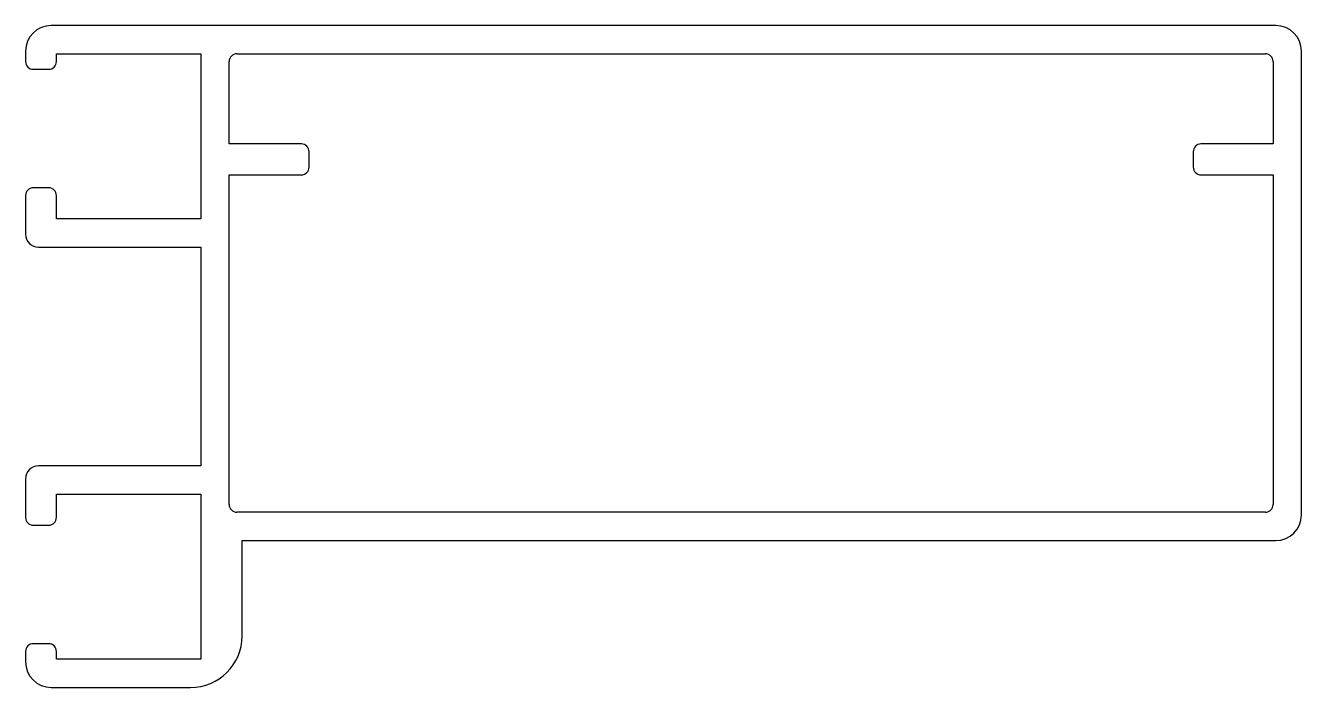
# Model space of a CAD drawing. Extents: x 1614.2 to 1663.7, y 2380.3 to 2406.
import ezdxf

# ---------------------------------------------------------------- set-up
doc = ezdxf.new("R2010")
doc.units = 0
doc.layers.get('0').update_dxf_attribs({"linetype": 'CONTINUOUS'})

msp = doc.modelspace()

# ---------------------------------------------------------------- linework, layer by layer
for p, q in [((1662.678, 2405.994), (1615.178, 2405.994)), ((1614.178, 2404.994), (1614.178, 2404.594)), ((1615.378, 2404.594), (1615.378, 2404.894)), ((1615.378, 2404.894), (1620.978, 2404.894)), ((1620.978, 2404.894), (1620.978, 2398.492)), ((1622.378, 2404.894), (1662.278, 2404.894)), ((1663.678, 2386.994), (1663.678, 2404.994)), ((1614.478, 2404.294), (1615.078, 2404.294)), ((1622.078, 2401.394), (1622.078, 2404.594)), ((1662.578, 2404.594), (1662.578, 2401.394)), ((1624.878, 2401.394), (1622.078, 2401.394)), ((1662.578, 2401.394), (1659.778, 2401.394)), ((1625.178, 2400.494), (1625.178, 2401.094)), ((1659.478, 2401.094), (1659.478, 2400.494)), ((1622.078, 2387.394), (1622.078, 2400.194)), ((1622.078, 2400.194), (1624.878, 2400.194)), ((1659.778, 2400.194), (1662.578, 2400.194)), ((1662.578, 2400.194), (1662.578, 2387.394)), ((1614.178, 2399.392), (1614.178, 2397.892)), ((1615.078, 2399.692), (1614.478, 2399.692)), ((1615.378, 2398.492), (1615.378, 2399.392)), ((1620.978, 2398.492), (1615.378, 2398.492)), ((1614.678, 2397.392), (1620.978, 2397.392)), ((1620.978, 2397.392), (1620.978, 2388.892)), ((1620.978, 2388.892), (1614.678, 2388.892)), ((1614.178, 2388.392), (1614.178, 2386.892)), ((1615.378, 2386.892), (1615.378, 2387.792)), ((1615.378, 2387.792), (1620.978, 2387.792)), ((1620.978, 2387.792), (1620.978, 2381.389)), ((1662.278, 2387.094), (1622.378, 2387.094)), ((1614.478, 2386.592), (1615.078, 2386.592)), ((1622.578, 2382.289), (1622.578, 2385.994)), ((1622.578, 2385.994), (1662.678, 2385.994)), ((1615.078, 2381.989), (1614.478, 2381.989)), ((1614.178, 2381.689), (1614.178, 2381.289)), ((1615.378, 2381.389), (1615.378, 2381.689)), ((1620.978, 2381.389), (1615.378, 2381.389)), ((1615.178, 2380.289), (1620.578, 2380.289))]:
    msp.add_line(p, q)
for centre, radius, start, end in [((1615.178, 2404.994), 1, 90, 180), ((1662.678, 2404.994), 1, 0, 90), ((1622.378, 2404.594), 0.3, 89.9965, 180.0006), ((1662.278, 2404.594), 0.3, 359.9994, 89.9977), ((1614.478, 2404.594), 0.3, 179.9994, 269.9977), ((1615.078, 2404.594), 0.3, 269.9965, 0.0006), ((1624.878, 2401.094), 0.3, 359.9994, 89.9977), ((1659.778, 2401.094), 0.3, 89.9965, 180.0006), ((1624.878, 2400.494), 0.3, 270.0023, 0.0006), ((1659.778, 2400.494), 0.3, 179.9994, 270.0035), ((1614.478, 2399.392), 0.3, 90.0023, 179.9977), ((1615.078, 2399.392), 0.3, 0.0023, 90.0035), ((1614.678, 2397.892), 0.5, 180, 270), ((1614.678, 2388.392), 0.5, 90, 180), ((1622.378, 2387.394), 0.3, 179.9994, 270.0035), ((1662.278, 2387.394), 0.3, 270.0023, 0.0006), ((1614.478, 2386.892), 0.3, 179.9994, 269.9977), ((1615.078, 2386.892), 0.3, 269.9965, 0.0006), ((1662.678, 2386.994), 1, 270, 0), ((1614.478, 2381.689), 0.3, 90.0023, 179.9991), ((1615.078, 2381.689), 0.3, 0.0009, 90.0035), ((1620.578, 2382.289), 2, 270, 360), ((1615.178, 2381.289), 1, 180, 270)]:
    msp.add_arc(centre, radius, start, end)

doc.saveas('drawing.dxf')
